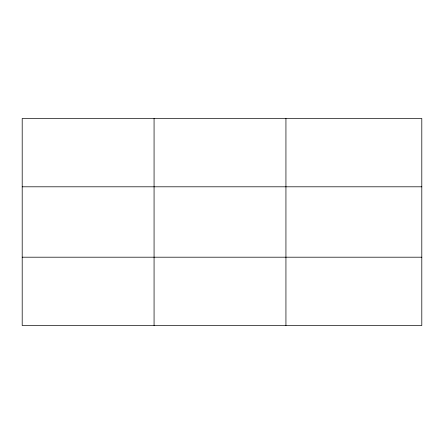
<?xml version="1.0" encoding="UTF-8"?>
<svg xmlns="http://www.w3.org/2000/svg" width="444" height="444" viewBox="0 0 444 444"><rect width="100%" height="100%" fill="white"/><g stroke="black" fill="none" stroke-linecap="round" stroke-linejoin="round"><path stroke-width="0.67" d="M154.068 325.53L154.068 118.47M285.936 325.53L285.936 118.47M421.8 257.198L421.8 325.53L22.2 325.53L22.2 118.47L421.8 118.47L421.8 257.198L22.2 257.198M22.2 186.802L421.8 186.802"/></g></svg>
